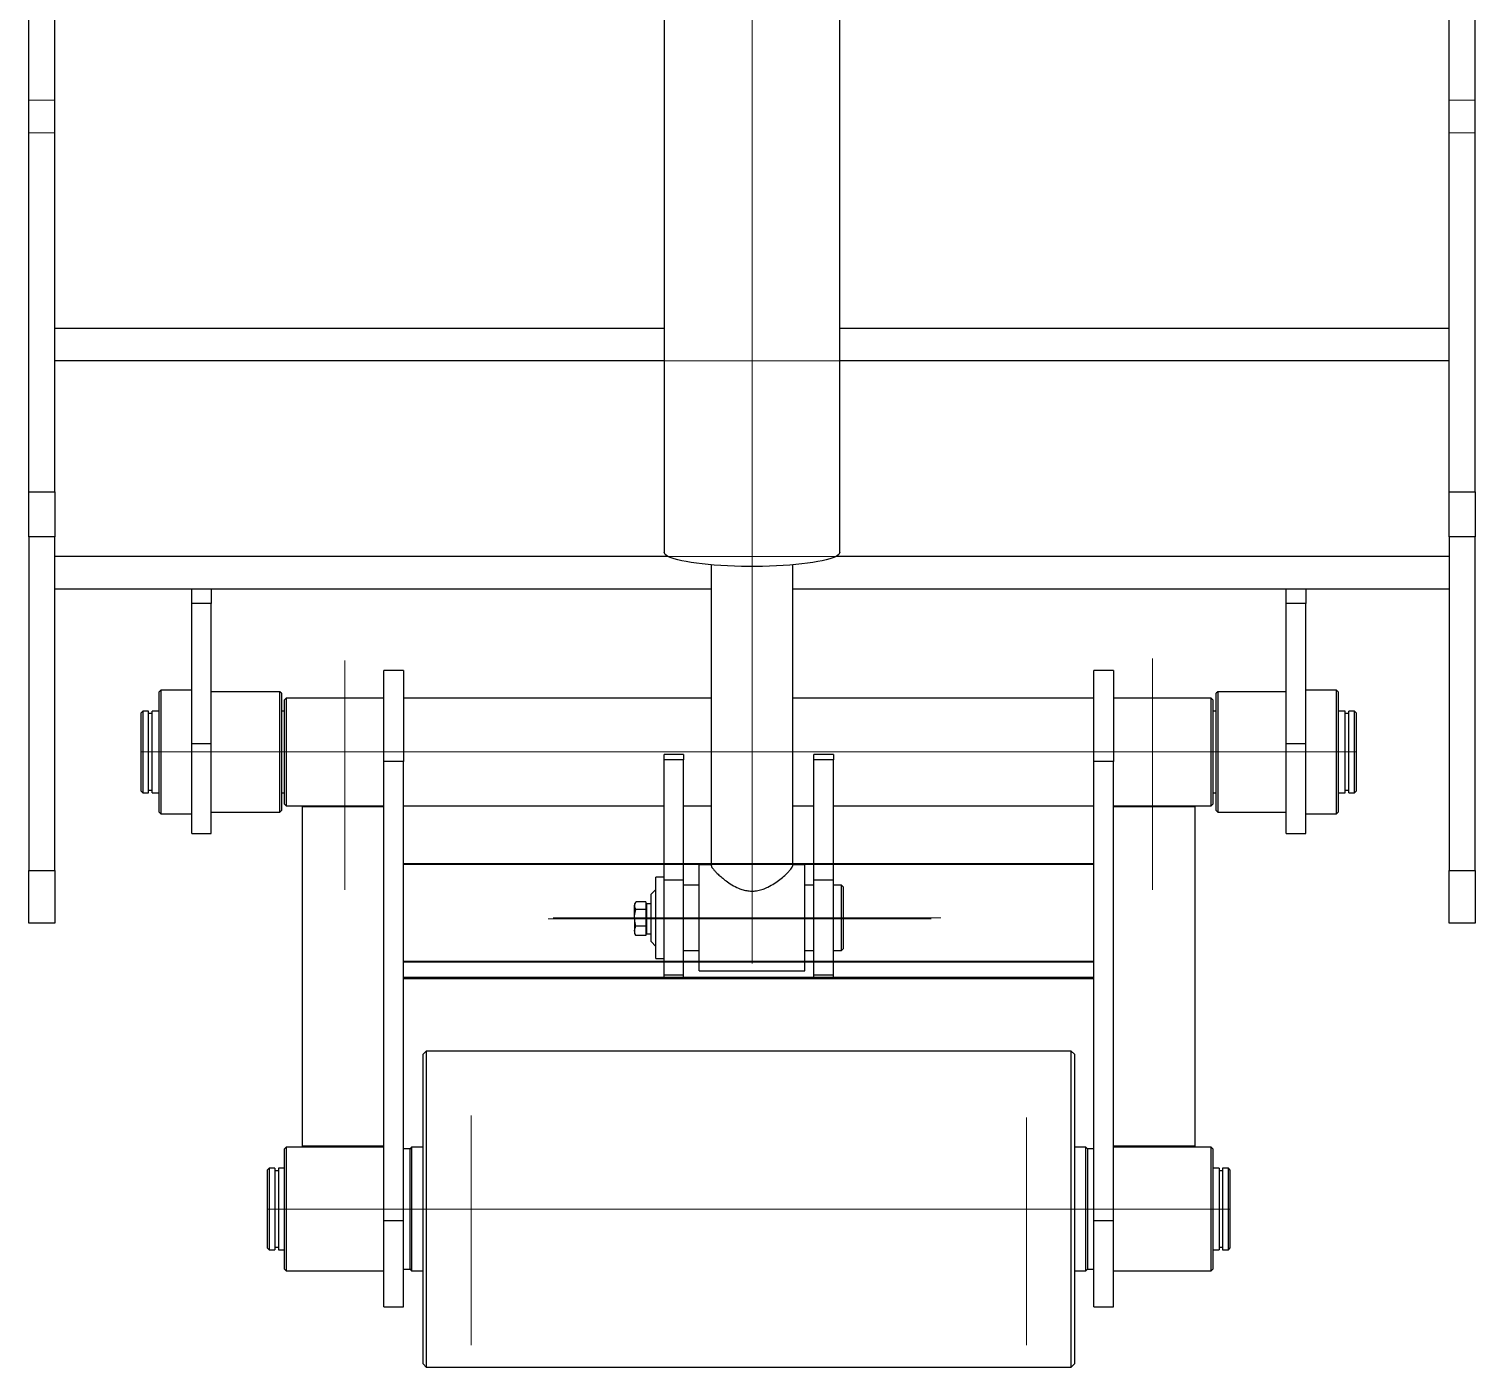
# Model space of a CAD drawing. Header units: millimetres. Extents: x 0 to 420, y 0 to 297.
# Drawn here: x 336.02 to 365.62, y 175.48 to 202.86 of the extents above; entities that cross this region are included whole.
import ezdxf

# ---------------------------------------------------------------- set-up
doc = ezdxf.new("R2010")
doc.units = ezdxf.units.MM
doc.linetypes.add('CENTERX2', pattern=[20.32, 12.7, -2.54, 2.54, -2.54])

msp = doc.modelspace()

# ---------------------------------------------------------------- linework, layer by layer
at = {"color": 7, "linetype": 'Continuous', "lineweight": 25}
for p, q in [((336.01614, 193.38966), (336.01614, 208.23407)), ((336.54947, 193.38966), (336.54947, 208.23407)), ((365.0828, 193.38966), (365.0828, 208.23407)), ((365.61614, 193.38966), (365.61614, 205.63407)), ((349.01614, 203.8174), (349.01614, 192.1549)), ((352.61614, 192.1549), (352.61614, 203.8174)), ((349.01614, 196.73407), (336.54947, 196.73407)), ((365.0828, 196.73407), (352.61614, 196.73407)), ((336.01614, 193.38966), (336.54947, 193.38966)), ((336.01614, 192.46695), (336.01614, 193.38966)), ((336.54947, 193.38966), (336.54947, 192.46695)), ((365.0828, 193.38966), (365.61614, 193.38966)), ((365.0828, 192.46695), (365.0828, 193.38966)), ((365.61614, 193.38966), (365.61614, 192.46695)), ((336.54947, 192.46695), (336.01614, 192.46695)), ((336.01614, 192.46695), (336.01614, 185.6447)), ((336.54947, 185.6447), (336.54947, 192.46695)), ((365.61614, 192.46695), (365.0828, 192.46695)), ((365.0828, 192.46695), (365.0828, 185.6447)), ((365.61614, 185.6447), (365.61614, 192.46695)), ((349.9828, 191.89627), (349.9828, 185.73919)), ((351.64947, 185.74086), (351.64947, 191.89627)), ((349.9828, 191.40074), (336.54947, 191.40074)), ((339.34947, 191.10225), (339.34947, 191.40074)), ((339.74947, 191.40074), (339.74947, 191.10225)), ((365.0828, 191.40074), (351.64947, 191.40074)), ((361.74947, 191.10225), (361.74947, 191.40074)), ((362.14947, 191.40074), (362.14947, 191.10225)), ((339.74947, 191.10225), (339.34947, 191.10225)), ((339.34947, 188.24162), (339.34947, 191.10225)), ((339.74947, 188.24162), (339.74947, 191.10225)), ((362.14947, 191.10225), (361.74947, 191.10225)), ((361.74947, 188.24162), (361.74947, 191.10225)), ((362.14947, 188.24162), (362.14947, 191.10225)), ((343.6828, 189.73406), (343.2828, 189.73406)), ((343.2828, 187.87082), (343.2828, 189.73406)), ((343.6828, 189.73406), (343.6828, 187.87082)), ((358.21614, 189.73406), (357.81614, 189.73406)), ((357.81614, 187.87082), (357.81614, 189.73406)), ((358.21614, 189.73406), (358.21614, 187.87082)), ((338.71614, 189.33407), (338.6828, 189.30074)), ((338.6828, 186.83407), (338.6828, 189.30074)), ((339.34947, 189.33407), (338.71614, 189.33407)), ((338.71614, 189.33407), (338.71614, 186.80074)), ((341.14947, 189.30074), (339.74947, 189.30074)), ((341.1828, 189.2674), (341.14947, 189.30074)), ((341.14947, 188.15569), (341.14947, 189.30074)), ((341.1828, 189.2674), (341.1828, 188.1533)), ((341.2828, 189.1674), (341.24947, 189.13407)), ((343.2828, 189.1674), (341.2828, 189.1674)), ((341.2828, 189.1674), (341.2828, 188.08147)), ((349.9828, 189.1674), (343.6828, 189.1674)), ((357.81614, 189.1674), (351.64947, 189.1674)), ((360.21614, 189.1674), (358.21614, 189.1674)), ((360.24947, 189.13407), (360.21614, 189.1674)), ((360.21614, 188.08147), (360.21614, 189.1674)), ((360.34947, 189.30074), (360.31614, 189.2674)), ((360.31614, 187.85242), (360.31614, 189.2674)), ((361.74947, 189.30074), (360.34947, 189.30074)), ((360.34947, 189.30074), (360.34947, 187.84645)), ((362.7828, 189.33407), (362.14947, 189.33407)), ((362.81614, 189.30074), (362.7828, 189.33407)), ((362.7828, 186.80074), (362.7828, 189.33407)), ((362.81614, 189.30074), (362.81614, 186.83407)), ((338.34947, 188.90074), (338.31614, 188.8674)), ((338.31614, 188.85551), (338.31614, 188.8674)), ((338.31614, 187.2674), (338.31614, 188.85551)), ((338.46614, 188.90074), (338.34947, 188.90074)), ((338.34947, 188.90074), (338.34947, 188.88835)), ((338.34947, 188.88835), (338.34947, 187.23407)), ((338.46614, 187.23407), (338.46614, 188.90074)), ((338.53947, 188.85074), (338.46614, 188.85074)), ((338.6828, 188.90074), (338.53947, 188.90074)), ((338.53947, 187.23407), (338.53947, 188.90074)), ((341.24947, 188.90074), (341.1828, 188.90074)), ((341.24947, 188.08104), (341.24947, 189.13407)), ((360.24947, 189.13407), (360.24947, 188.08104)), ((360.31614, 188.90074), (360.24947, 188.90074)), ((362.95947, 188.90074), (362.81614, 188.90074)), ((362.95947, 187.23407), (362.95947, 188.90074)), ((363.0328, 188.85074), (362.95947, 188.85074)), ((363.14947, 188.90074), (363.0328, 188.90074)), ((363.0328, 187.23407), (363.0328, 188.90074)), ((363.1828, 188.8674), (363.14947, 188.90074)), ((363.14947, 188.88835), (363.14947, 188.90074)), ((363.14947, 187.23407), (363.14947, 188.88835)), ((363.1828, 188.8674), (363.1828, 188.85551)), ((363.1828, 188.85551), (363.1828, 187.2674)), ((339.34947, 188.24162), (339.74947, 188.24162)), ((339.34947, 186.40074), (339.34947, 188.24162)), ((339.74947, 186.40074), (339.74947, 188.24162)), ((341.14947, 186.83407), (341.14947, 188.15569)), ((341.1828, 188.1533), (341.1828, 186.8674)), ((341.24947, 187.00074), (341.24947, 188.08104)), ((341.2828, 188.08147), (341.2828, 186.9674)), ((349.41614, 188.01586), (349.01614, 188.01586)), ((349.01614, 187.90595), (349.01614, 188.01586)), ((349.41614, 188.01586), (349.41614, 187.90595)), ((352.4828, 188.01586), (352.0828, 188.01586)), ((352.0828, 187.90595), (352.0828, 188.01586)), ((352.4828, 188.01586), (352.4828, 187.90595)), ((360.21614, 186.9674), (360.21614, 188.08147)), ((360.24947, 188.08104), (360.24947, 187.00074)), ((361.74947, 188.24162), (362.14947, 188.24162)), ((361.74947, 186.40074), (361.74947, 188.24162)), ((362.14947, 186.40074), (362.14947, 188.24162)), ((343.6828, 187.87082), (343.2828, 187.87082)), ((343.2828, 178.47891), (343.2828, 187.87082)), ((343.6828, 178.47891), (343.6828, 187.87082)), ((349.41614, 187.90595), (349.01614, 187.90595)), ((349.01614, 185.45384), (349.01614, 187.90595)), ((349.41614, 185.45384), (349.41614, 187.90595)), ((352.4828, 187.90595), (352.0828, 187.90595)), ((352.0828, 185.45384), (352.0828, 187.90595)), ((352.4828, 185.45384), (352.4828, 187.90595)), ((358.21614, 187.87082), (357.81614, 187.87082)), ((357.81614, 178.47891), (357.81614, 187.87082)), ((358.21614, 178.47891), (358.21614, 187.87082)), ((360.31614, 186.8674), (360.31614, 187.85242)), ((360.34947, 187.84645), (360.34947, 186.83407)), ((338.31614, 187.2674), (338.34947, 187.23407)), ((338.34947, 187.23407), (338.46614, 187.23407)), ((338.46614, 187.28407), (338.53947, 187.28407)), ((338.53947, 187.23407), (338.6828, 187.23407)), ((341.1828, 187.23407), (341.24947, 187.23407)), ((360.24947, 187.23407), (360.31614, 187.23407)), ((362.81614, 187.23407), (362.95947, 187.23407)), ((362.95947, 187.28407), (363.0328, 187.28407)), ((363.0328, 187.23407), (363.14947, 187.23407)), ((363.14947, 187.23407), (363.1828, 187.2674)), ((338.6828, 186.83407), (338.71614, 186.80074)), ((338.71614, 186.80074), (339.34947, 186.80074)), ((339.74947, 186.83407), (341.14947, 186.83407)), ((341.14947, 186.83407), (341.1828, 186.8674)), ((341.24947, 187.00074), (341.2828, 186.9674)), ((341.2828, 186.9674), (343.2828, 186.9674)), ((341.61614, 186.9674), (341.61614, 186.94976)), ((341.61614, 179.99914), (341.61614, 186.94976)), ((341.61614, 186.94976), (343.2828, 186.94976)), ((343.6828, 186.9674), (349.01614, 186.9674)), ((349.41614, 186.9674), (349.9828, 186.9674)), ((351.64947, 186.9674), (352.0828, 186.9674)), ((352.4828, 186.9674), (357.81614, 186.9674)), ((358.21614, 186.9674), (360.21614, 186.9674)), ((358.21614, 186.94976), (359.8828, 186.94976)), ((359.8828, 186.9674), (359.8828, 186.94976)), ((359.8828, 186.94976), (359.8828, 179.99914)), ((360.21614, 186.9674), (360.24947, 187.00074)), ((360.31614, 186.8674), (360.34947, 186.83407)), ((360.34947, 186.83407), (361.74947, 186.83407)), ((362.14947, 186.80074), (362.7828, 186.80074)), ((362.7828, 186.80074), (362.81614, 186.83407)), ((339.34947, 186.40074), (339.74947, 186.40074)), ((361.74947, 186.40074), (362.14947, 186.40074)), ((336.01614, 185.6447), (336.54947, 185.6447)), ((336.01614, 184.5674), (336.01614, 185.6447)), ((336.54947, 185.6447), (336.54947, 184.5674)), ((349.9828, 185.75519), (349.7328, 185.75519)), ((349.7328, 185.74086), (349.7328, 185.75519)), ((349.7328, 183.58852), (349.7328, 185.74086)), ((351.89947, 185.75519), (351.64947, 185.75519)), ((351.89947, 185.74086), (351.89947, 185.75519)), ((351.89947, 183.58852), (351.89947, 185.74086)), ((365.0828, 185.6447), (365.61614, 185.6447)), ((365.0828, 184.5674), (365.0828, 185.6447)), ((365.61614, 185.6447), (365.61614, 184.5674)), ((349.01614, 185.50519), (348.84947, 185.50519)), ((348.84947, 183.83852), (348.84947, 185.50519)), ((349.01614, 185.45384), (349.41614, 185.45384)), ((349.01614, 183.50528), (349.01614, 185.45384)), ((349.41614, 183.50528), (349.41614, 185.45384)), ((349.7328, 185.33852), (349.41614, 185.33852)), ((352.0828, 185.33852), (351.89947, 185.33852)), ((352.0828, 185.45384), (352.4828, 185.45384)), ((352.0828, 183.50528), (352.0828, 185.45384)), ((352.4828, 183.50528), (352.4828, 185.45384)), ((352.64947, 185.33852), (352.4828, 185.33852)), ((352.6828, 185.30519), (352.64947, 185.33852)), ((352.64947, 184.68038), (352.64947, 185.33852)), ((352.6828, 185.30519), (352.6828, 184.67995)), ((348.6428, 185.00055), (348.4396, 185.00055)), ((348.6428, 185.00055), (348.6428, 184.84626)), ((348.84947, 185.25519), (348.74947, 185.15519)), ((348.74947, 184.67804), (348.74947, 185.15519)), ((348.4333, 184.99031), (348.4128, 184.95481)), ((348.4128, 184.95481), (348.4128, 184.92341)), ((348.4128, 184.67339), (348.4128, 184.92341)), ((348.6428, 184.84626), (348.4396, 184.84626)), ((348.6628, 184.93197), (348.6428, 184.94352)), ((348.6428, 184.84626), (348.6428, 184.50052)), ((348.74947, 184.96092), (348.6628, 184.96092)), ((348.6628, 184.3487), (348.6628, 184.96092)), ((336.54947, 184.5674), (336.01614, 184.5674)), ((348.4128, 184.67339), (348.4128, 184.40479)), ((348.6428, 184.50052), (348.4396, 184.50052)), ((348.6428, 184.50052), (348.6428, 184.30906)), ((348.74947, 184.18852), (348.74947, 184.67804)), ((352.64947, 184.00519), (352.64947, 184.68038)), ((352.6828, 184.67995), (352.6828, 184.03852)), ((365.61614, 184.5674), (365.0828, 184.5674)), ((348.4128, 184.40479), (348.4128, 184.35481)), ((348.4128, 184.35481), (348.4333, 184.31931)), ((348.43403, 184.31973), (348.4396, 184.30906)), ((348.6428, 184.30906), (348.4396, 184.30906)), ((348.6428, 184.36609), (348.6628, 184.37764)), ((348.6628, 184.3487), (348.74947, 184.3487)), ((348.74947, 184.18852), (348.84947, 184.08852)), ((348.84947, 183.83852), (349.01614, 183.83852)), ((349.41614, 184.00519), (349.7328, 184.00519)), ((351.89947, 184.00519), (352.0828, 184.00519)), ((352.4828, 184.00519), (352.64947, 184.00519)), ((352.64947, 184.00519), (352.6828, 184.03852)), ((349.7328, 183.58852), (351.89947, 183.58852)), ((343.6828, 183.46053), (357.81614, 183.46053)), ((343.6828, 183.45542), (357.81614, 183.45542)), ((343.6828, 183.45116), (357.81614, 183.45116)), ((343.6828, 183.43411), (357.81614, 183.43411)), ((343.6828, 183.43408), (357.81614, 183.43408)), ((349.01614, 183.50528), (349.41614, 183.50528)), ((349.01614, 183.46053), (349.01614, 183.50528)), ((349.01614, 183.46053), (349.41614, 183.46053)), ((349.41614, 183.46053), (349.41614, 183.50528)), ((352.0828, 183.50528), (352.4828, 183.50528)), ((352.0828, 183.46053), (352.0828, 183.50528)), ((352.0828, 183.46053), (352.4828, 183.46053)), ((352.4828, 183.46053), (352.4828, 183.50528)), ((344.14947, 181.94813), (344.0828, 181.88147)), ((344.0828, 181.74534), (344.0828, 181.88147)), ((344.0828, 175.54813), (344.0828, 181.74534)), ((357.34947, 181.94813), (344.14947, 181.94813)), ((344.14947, 181.94813), (344.14947, 181.80914)), ((344.14947, 181.80914), (344.14947, 175.48147)), ((357.41614, 181.88147), (357.34947, 181.94813)), ((357.34947, 181.80914), (357.34947, 181.94813)), ((357.34947, 175.48147), (357.34947, 181.80914)), ((357.41614, 181.88147), (357.41614, 181.74534)), ((357.41614, 181.74534), (357.41614, 175.54813)), ((341.2828, 179.98147), (341.24947, 179.94813)), ((343.2828, 179.98147), (341.2828, 179.98147)), ((341.2828, 179.98147), (341.2828, 177.47995)), ((343.2828, 179.99914), (341.61614, 179.99914)), ((343.84947, 179.98147), (343.81614, 179.94813)), ((344.0828, 179.98147), (343.84947, 179.98147)), ((343.84947, 179.98147), (343.84947, 177.44813)), ((357.64947, 179.98147), (357.41614, 179.98147)), ((357.6828, 179.94813), (357.64947, 179.98147)), ((357.64947, 178.33825), (357.64947, 179.98147)), ((359.8828, 179.99914), (358.21614, 179.99914)), ((360.21614, 179.98147), (358.21614, 179.98147)), ((360.24947, 179.94813), (360.21614, 179.98147)), ((360.21614, 177.50568), (360.21614, 179.98147)), ((341.24947, 177.51245), (341.24947, 179.94813)), ((343.81614, 179.94813), (343.6828, 179.94813)), ((343.81614, 179.94281), (343.81614, 179.94813)), ((343.81614, 177.48147), (343.81614, 179.94813)), ((343.81614, 177.48147), (343.81614, 179.94281)), ((357.81614, 179.94813), (357.6828, 179.94813)), ((357.6828, 179.94813), (357.6828, 178.34816)), ((357.6828, 179.94813), (357.6828, 177.48147)), ((360.24947, 179.94813), (360.24947, 177.5375)), ((340.9328, 179.54813), (340.89947, 179.5148)), ((340.89947, 179.46802), (340.89947, 179.5148)), ((340.89947, 177.9148), (340.89947, 179.46802)), ((341.04947, 179.54813), (340.9328, 179.54813)), ((340.9328, 179.54813), (340.9328, 179.4994)), ((340.9328, 179.4994), (340.9328, 177.88147)), ((341.04947, 179.54813), (341.04947, 177.88147)), ((341.1228, 179.49813), (341.04947, 179.49813)), ((341.24947, 179.54813), (341.1228, 179.54813)), ((341.1228, 179.54813), (341.1228, 177.88147)), ((360.37614, 179.54813), (360.24947, 179.54813)), ((360.37614, 179.54813), (360.37614, 177.88147)), ((360.44947, 179.49813), (360.37614, 179.49813)), ((360.56614, 179.54813), (360.44947, 179.54813)), ((360.44947, 179.54813), (360.44947, 177.88147)), ((360.59947, 179.5148), (360.56614, 179.54813)), ((360.56614, 179.4994), (360.56614, 179.54813)), ((360.56614, 177.88147), (360.56614, 179.4994)), ((360.59947, 179.5148), (360.59947, 179.46802)), ((360.59947, 179.46802), (360.59947, 177.9148)), ((343.2828, 178.47891), (343.6828, 178.47891)), ((343.2828, 176.7148), (343.2828, 178.47891)), ((343.6828, 176.7148), (343.6828, 178.47891)), ((357.64947, 177.44813), (357.64947, 178.33825)), ((357.6828, 178.34816), (357.6828, 177.48147)), ((357.81614, 178.47891), (358.21614, 178.47891)), ((357.81614, 176.7148), (357.81614, 178.47891)), ((358.21614, 176.7148), (358.21614, 178.47891)), ((340.89947, 177.9148), (340.9328, 177.88147)), ((341.04947, 177.93147), (341.1228, 177.93147)), ((360.37614, 177.93147), (360.44947, 177.93147)), ((360.56614, 177.88147), (360.59947, 177.9148)), ((340.9328, 177.88147), (341.04947, 177.88147)), ((341.1228, 177.88147), (341.24947, 177.88147)), ((360.24947, 177.88147), (360.37614, 177.88147)), ((360.44947, 177.88147), (360.56614, 177.88147)), ((341.24947, 177.48147), (341.24947, 177.51245)), ((341.24947, 177.48147), (341.2828, 177.44813)), ((341.2828, 177.47995), (341.2828, 177.44813)), ((341.2828, 177.44813), (343.2828, 177.44813)), ((343.6828, 177.48147), (343.81614, 177.48147)), ((343.81614, 177.48147), (343.84947, 177.44813)), ((343.84947, 177.44813), (344.0828, 177.44813)), ((357.41614, 177.44813), (357.64947, 177.44813)), ((357.64947, 177.44813), (357.6828, 177.48147)), ((357.6828, 177.48147), (357.81614, 177.48147)), ((358.21614, 177.44813), (360.21614, 177.44813)), ((360.21614, 177.44813), (360.21614, 177.50568)), ((360.21614, 177.44813), (360.24947, 177.48147)), ((360.24947, 177.5375), (360.24947, 177.48147)), ((343.2828, 176.7148), (343.6828, 176.7148)), ((357.81614, 176.7148), (358.21614, 176.7148)), ((344.0828, 175.54813), (344.14947, 175.48147)), ((357.34947, 175.48147), (357.41614, 175.54813)), ((344.14947, 175.48147), (357.34947, 175.48147))]:
    msp.add_line(p, q, dxfattribs=at)
at = {"color": 7, "linetype": 'CENTERX2', "lineweight": 18, "ltscale": 3.333333}
for p, q in [((350.81614, 192.1549), (350.81614, 205.83173)), ((350.81614, 205.33834), (350.81614, 192.1549)), ((336.54947, 201.40074), (336.01614, 201.40074)), ((336.54947, 201.40074), (336.01614, 201.40074)), ((336.54947, 201.40074), (336.01614, 201.40074)), ((365.61614, 201.40074), (365.0828, 201.40074)), ((365.61614, 201.40074), (365.0828, 201.40074)), ((365.61614, 201.40074), (365.0828, 201.40074)), ((336.54947, 200.73407), (336.01614, 200.73407)), ((336.54947, 200.73407), (336.01614, 200.73407)), ((336.54947, 200.73407), (336.01614, 200.73407)), ((336.54947, 200.73407), (336.01614, 200.73407)), ((365.61614, 200.73407), (365.0828, 200.73407)), ((365.61614, 200.73407), (365.0828, 200.73407)), ((365.61614, 200.73407), (365.0828, 200.73407)), ((365.61614, 200.73407), (365.0828, 200.73407)), ((365.0828, 196.0674), (336.54947, 196.0674)), ((365.0828, 196.0674), (336.54947, 196.0674)), ((365.0828, 196.0674), (336.54947, 196.0674)), ((365.0828, 196.0674), (336.54947, 196.0674)), ((350.81614, 183.74086), (350.81614, 194.89498)), ((365.0828, 192.0674), (336.54947, 192.0674)), ((365.0828, 192.0674), (336.54947, 192.0674)), ((365.0828, 192.0674), (336.54947, 192.0674)), ((365.0828, 192.0674), (336.54947, 192.0674)), ((342.4828, 185.24646), (342.4828, 189.93605)), ((359.01614, 185.24646), (359.01614, 189.98052)), ((338.64947, 188.0674), (338.31614, 188.0674)), ((338.34947, 188.0674), (338.31614, 188.0674)), ((338.46614, 188.0674), (338.34947, 188.0674)), ((338.53947, 188.0674), (338.46614, 188.0674)), ((362.95947, 188.0674), (338.53947, 188.0674)), ((339.4828, 188.0674), (338.64947, 188.0674)), ((338.6828, 188.0674), (338.71614, 188.0674)), ((338.71614, 188.0674), (338.6828, 188.0674)), ((341.14947, 188.0674), (338.71614, 188.0674)), ((339.34947, 188.0674), (338.71614, 188.0674)), ((339.34947, 188.0674), (339.74947, 188.0674)), ((339.34947, 188.0674), (339.74947, 188.0674)), ((341.14947, 188.0674), (339.34947, 188.0674)), ((339.4828, 188.0674), (339.49282, 188.0674)), ((344.61614, 188.0674), (339.49282, 188.0674)), ((341.1828, 188.0674), (341.14947, 188.0674)), ((341.14947, 188.0674), (341.1828, 188.0674)), ((341.24947, 188.0674), (341.2828, 188.0674)), ((341.2828, 188.0674), (341.24947, 188.0674)), ((341.2828, 188.0674), (360.21614, 188.0674)), ((341.2828, 188.0674), (360.21614, 188.0674)), ((341.2828, 188.0674), (345.6828, 188.0674)), ((347.01614, 188.0674), (351.41614, 188.0674)), ((350.0828, 188.0674), (354.4828, 188.0674)), ((355.81614, 188.0674), (360.21614, 188.0674)), ((358.8828, 188.0674), (356.80269, 188.0674)), ((358.8828, 188.0674), (362.00612, 188.0674)), ((360.24947, 188.0674), (360.21614, 188.0674)), ((360.21614, 188.0674), (360.24947, 188.0674)), ((360.31614, 188.0674), (360.34947, 188.0674)), ((360.34947, 188.0674), (360.31614, 188.0674)), ((360.34947, 188.0674), (362.7828, 188.0674)), ((360.34947, 188.0674), (362.14947, 188.0674)), ((361.74947, 188.0674), (362.14947, 188.0674)), ((361.74947, 188.0674), (362.14947, 188.0674)), ((362.01614, 188.0674), (362.00612, 188.0674)), ((362.01614, 188.0674), (362.84947, 188.0674)), ((362.14947, 188.0674), (362.7828, 188.0674)), ((362.81614, 188.0674), (362.7828, 188.0674)), ((362.7828, 188.0674), (362.81614, 188.0674)), ((362.84947, 188.0674), (363.1828, 188.0674)), ((363.0328, 188.0674), (362.95947, 188.0674)), ((363.14947, 188.0674), (363.0328, 188.0674)), ((363.14947, 188.0674), (363.1828, 188.0674)), ((343.6828, 185.7843), (357.81614, 185.7843)), ((343.6828, 185.7843), (357.81614, 185.7843)), ((343.6828, 185.76725), (357.81614, 185.76725)), ((343.6828, 185.76725), (357.81614, 185.76725)), ((346.6428, 184.65481), (348.6628, 184.65481)), ((349.63364, 184.65481), (346.6828, 184.65481)), ((348.84947, 184.67186), (346.74947, 184.67186)), ((348.47617, 184.65481), (348.28608, 184.65481)), ((348.47617, 184.65481), (348.28608, 184.65481)), ((348.47375, 184.65481), (348.2909, 184.65481)), ((348.47375, 184.65481), (348.2909, 184.65481)), ((348.47362, 184.65481), (348.29117, 184.65481)), ((348.47362, 184.65481), (348.29117, 184.65481)), ((348.6628, 184.65481), (348.76614, 184.65481)), ((348.6628, 184.65481), (348.76614, 184.65481)), ((348.76614, 184.65481), (348.84947, 184.65481)), ((348.76614, 184.65481), (348.84947, 184.65481)), ((348.84947, 184.67186), (349.01614, 184.67186)), ((348.84947, 184.67186), (349.01614, 184.67186)), ((348.84947, 184.67186), (349.01614, 184.67186)), ((348.84947, 184.65481), (349.01614, 184.65481)), ((348.84947, 184.65481), (349.01614, 184.65481)), ((349.01614, 184.67186), (349.41614, 184.67186)), ((349.01614, 184.67186), (349.41614, 184.67186)), ((349.01614, 184.67186), (352.64947, 184.67186)), ((351.41614, 184.65481), (349.01614, 184.65481)), ((349.63364, 184.65481), (351.6628, 184.65481)), ((349.7328, 184.67186), (351.89947, 184.67186)), ((349.7328, 184.67186), (351.89947, 184.67186)), ((354.4828, 184.65481), (350.0828, 184.65481)), ((352.0828, 184.67186), (352.4828, 184.67186)), ((352.0828, 184.67186), (352.4828, 184.67186)), ((352.64947, 184.67186), (354.6828, 184.67186)), ((343.6828, 183.78446), (357.81614, 183.78446)), ((343.6828, 183.78446), (357.81614, 183.78446)), ((343.6828, 183.76742), (357.81614, 183.76742)), ((343.6828, 183.76742), (357.81614, 183.76742)), ((345.06614, 175.9302), (345.06614, 180.63177)), ((356.4328, 175.9302), (356.4328, 180.58927)), ((341.2328, 178.7148), (340.89947, 178.7148)), ((340.9328, 178.7148), (340.89947, 178.7148)), ((340.9328, 178.7148), (341.04947, 178.7148)), ((341.04947, 178.7148), (341.1228, 178.7148)), ((341.1228, 178.7148), (360.37614, 178.7148)), ((342.06614, 178.7148), (341.2328, 178.7148)), ((341.2828, 178.7148), (341.24947, 178.7148)), ((341.24947, 178.7148), (341.2828, 178.7148)), ((343.2828, 178.7148), (341.2828, 178.7148)), ((343.81614, 178.7148), (341.2828, 178.7148)), ((342.06614, 178.7148), (342.07615, 178.7148)), ((345.19947, 178.7148), (342.07615, 178.7148)), ((343.81614, 178.7148), (343.2828, 178.7148)), ((343.2828, 178.7148), (343.6828, 178.7148)), ((343.2828, 178.7148), (343.6828, 178.7148)), ((343.84947, 178.7148), (343.81614, 178.7148)), ((343.81614, 178.7148), (343.84947, 178.7148)), ((343.81614, 178.7148), (343.84947, 178.7148)), ((343.84947, 178.7148), (343.81614, 178.7148)), ((346.2828, 178.7148), (343.84947, 178.7148)), ((344.4828, 178.7148), (343.84947, 178.7148)), ((357.41614, 178.7148), (344.0828, 178.7148)), ((344.14947, 178.7148), (344.0828, 178.7148)), ((357.34947, 178.7148), (344.14947, 178.7148)), ((344.8828, 178.7148), (344.4828, 178.7148)), ((344.8828, 178.7148), (344.4828, 178.7148)), ((346.2828, 178.7148), (344.4828, 178.7148)), ((345.19947, 178.7148), (347.27959, 178.7148)), ((346.31614, 178.7148), (346.2828, 178.7148)), ((346.2828, 178.7148), (346.31614, 178.7148)), ((356.29947, 178.7148), (354.21936, 178.7148)), ((355.1828, 178.7148), (355.21614, 178.7148)), ((355.21614, 178.7148), (355.1828, 178.7148)), ((355.21614, 178.7148), (357.64947, 178.7148)), ((355.21614, 178.7148), (357.01614, 178.7148)), ((356.29947, 178.7148), (359.42279, 178.7148)), ((357.01614, 178.7148), (356.61614, 178.7148)), ((357.01614, 178.7148), (356.61614, 178.7148)), ((357.01614, 178.7148), (357.64947, 178.7148)), ((357.34947, 178.7148), (357.41614, 178.7148)), ((357.64947, 178.7148), (357.6828, 178.7148)), ((357.6828, 178.7148), (357.64947, 178.7148)), ((357.6828, 178.7148), (357.64947, 178.7148)), ((357.64947, 178.7148), (357.6828, 178.7148)), ((357.6828, 178.7148), (360.21614, 178.7148)), ((357.6828, 178.7148), (358.21614, 178.7148)), ((357.81614, 178.7148), (358.21614, 178.7148)), ((357.81614, 178.7148), (358.21614, 178.7148)), ((358.21614, 178.7148), (360.21614, 178.7148)), ((359.4328, 178.7148), (359.42279, 178.7148)), ((359.4328, 178.7148), (360.26614, 178.7148)), ((360.21614, 178.7148), (360.24947, 178.7148)), ((360.24947, 178.7148), (360.21614, 178.7148)), ((360.26614, 178.7148), (360.59947, 178.7148)), ((360.37614, 178.7148), (360.44947, 178.7148)), ((360.44947, 178.7148), (360.56614, 178.7148)), ((360.56614, 178.7148), (360.59947, 178.7148))]:
    msp.add_line(p, q, dxfattribs=at)
at = {"color": 8, "linetype": 'Continuous', "lineweight": 25}
for p, q in [((349.01614, 196.0674), (336.54947, 196.0674)), ((365.0828, 196.0674), (352.61614, 196.0674)), ((349.09897, 192.0674), (336.54947, 192.0674)), ((365.0828, 192.0674), (352.5333, 192.0674))]:
    msp.add_line(p, q, dxfattribs=at)
at = {"color": 7, "linetype": 'Continuous', "lineweight": 25, "flags": 128}
msp.add_lwpolyline([(352.61614, 192.1549), (352.6103, 192.13142), (352.59283, 192.10809), (352.56383, 192.08507), (352.5235, 192.0625), (352.4721, 192.04053), (352.40996, 192.0193), (352.33748, 191.99895), (352.25513, 191.97961), (352.16346, 191.96141), (352.06304, 191.94447), (351.95454, 191.92889), (351.83865, 191.91477), (351.71614, 191.90221), (351.58778, 191.89129), (351.45443, 191.88208), (351.31693, 191.87464), (351.17618, 191.86902), (351.0331, 191.86525), (350.88862, 191.86336), (350.74366, 191.86336), (350.59917, 191.86525), (350.45609, 191.86902), (350.31535, 191.87464), (350.17785, 191.88208), (350.04449, 191.89129), (349.91614, 191.90221), (349.79362, 191.91477), (349.67774, 191.92889), (349.56923, 191.94447), (349.46882, 191.96141), (349.37714, 191.97961), (349.2948, 191.99895), (349.22232, 192.0193), (349.16017, 192.04053), (349.10877, 192.0625), (349.06844, 192.08507), (349.03945, 192.10809), (349.02197, 192.13142), (349.01614, 192.1549), (349.01614, 192.1549)], dxfattribs=at)
at = {"color": 7, "linetype": 'Continuous', "lineweight": 25}
for points, knots in [([(349.98501, 185.73918), (349.98437, 185.73746), (349.98198, 185.73103), (349.99522, 185.70659), (350.02224, 185.66866), (350.06453, 185.62075), (350.12123, 185.56404), (350.19383, 185.49915), (350.28741, 185.425), (350.40176, 185.3475), (350.52109, 185.28478), (350.63362, 185.24416), (350.73168, 185.22291), (350.83397, 185.21725), (350.93867, 185.22901), (351.04356, 185.25826), (351.15775, 185.30735), (351.27547, 185.37605), (351.39036, 185.45925), (351.4903, 185.54396), (351.56349, 185.61566), (351.61222, 185.67143), (351.64308, 185.71439), (351.64726, 185.73169), (351.64947, 185.74086)], [0, 0, 0, 0, 0.0147874, 0.05546098, 0.09728596, 0.13879682, 0.18121162, 0.22949163, 0.27874544, 0.33674594, 0.39641356, 0.43264656, 0.46974238, 0.50604283, 0.54366774, 0.58407422, 0.6256397, 0.68328245, 0.74254896, 0.80132009, 0.86197936, 0.90529287, 0.94978244, 1, 1, 1, 1]), ([(348.4128, 184.92341), (348.41284, 184.92524), (348.41308, 184.93908), (348.41893, 184.96519), (348.43267, 184.98869), (348.4396, 185.00055)], [0, 0, 0, 0, 0.07009003, 0.53078443, 1, 1, 1, 1]), ([(348.4396, 184.84626), (348.43211, 184.85879), (348.41699, 184.88408), (348.41421, 184.91022), (348.4128, 184.92341)], [0, 0, 0, 0, 0.49545796, 1, 1, 1, 1]), ([(348.4128, 184.67339), (348.41307, 184.68628), (348.41428, 184.74477), (348.42851, 184.8018), (348.4396, 184.84626)], [0, 0, 0, 0, 0.22036392, 1, 1, 1, 1]), ([(348.4396, 184.50052), (348.43649, 184.51157), (348.42065, 184.56784), (348.4163, 184.62636), (348.4128, 184.67339)], [0, 0, 0, 0, 0.1963527, 1, 1, 1, 1]), ([(348.4128, 184.40479), (348.41284, 184.40706), (348.41308, 184.42424), (348.41893, 184.45664), (348.43267, 184.4858), (348.4396, 184.50052)], [0, 0, 0, 0, 0.07009003, 0.53078443, 1, 1, 1, 1]), ([(348.4396, 184.30906), (348.43211, 184.32461), (348.41699, 184.35599), (348.41421, 184.38842), (348.4128, 184.40479)], [0, 0, 0, 0, 0.49545796, 1, 1, 1, 1])]:
    msp.add_open_spline(points, degree=3, knots=knots, dxfattribs=at)

doc.saveas('drawing.dxf')
